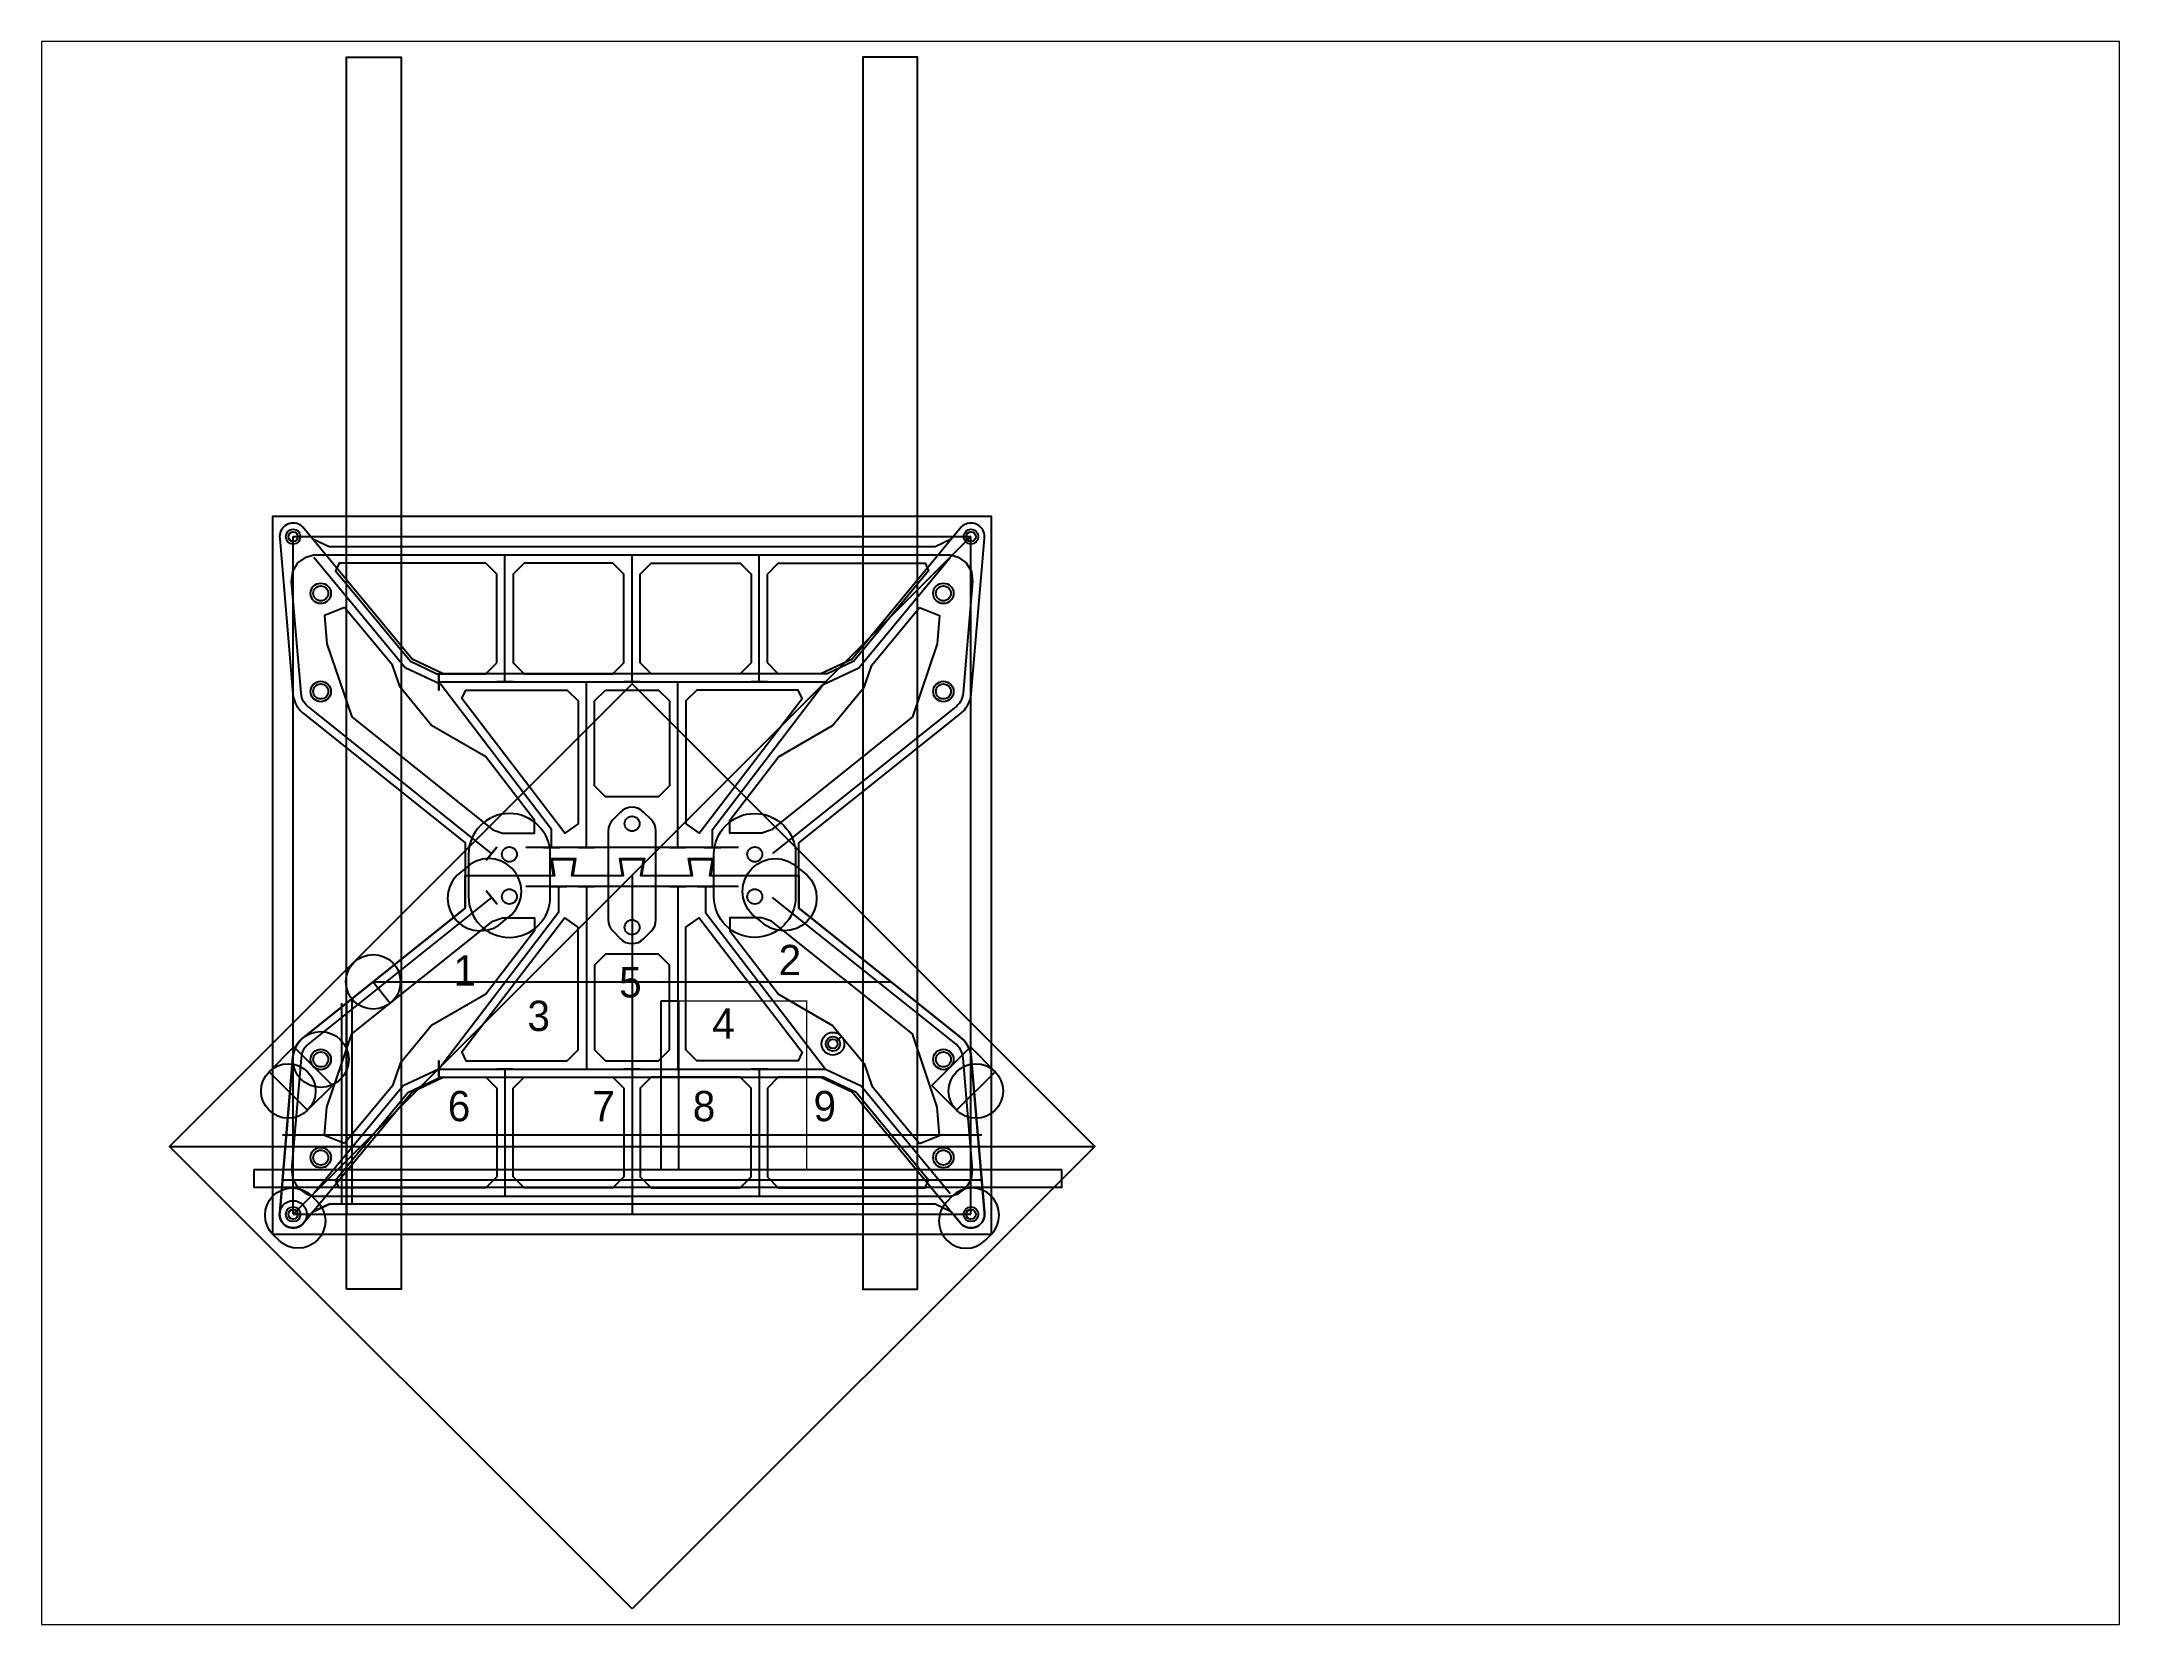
# Paper-space layout 'Sheet1' of a CAD drawing. Header units: inches. Extents: x 1.05 to 9.45, y 0.8 to 7.2.
# The model-space entities are those that its viewports show. They can reach past a viewport. Long polylines and large blocks are cut down to what shows.
import ezdxf

# ---------------------------------------------------------------- set-up
doc = ezdxf.new("R2010")
doc.units = ezdxf.units.IN
doc.header["$MEASUREMENT"] = 0
for name, color, linetype in [('Alum20x20x452', 7, 'Continuous'), ('AlumFrame', 7, 'Continuous'), ('BaseHorz', 5, 'Continuous'), ('BrassBarCut', 21, 'Continuous'), ('BuildPlate240mmx240mm', 6, 'Continuous'), ('BumpUp', 70, 'Continuous'), ('Ears', 4, 'Continuous'), ('FemaleFrame', 4, 'Continuous'), ('FrameCuts', 5, 'Continuous'), ('Holes', 3, 'Continuous'), ('MaleFrame', 5, 'Continuous'), ('Text', 2, 'Continuous'), ('WoodFrame', 43, 'Continuous'), ('X-Plate', 5, 'Continuous')]:
    doc.layers.add(name, color=color, linetype=linetype)

# ---------------------------------------------------------------- blocks, each defined once
blk = doc.blocks.new('HolePattern')
at = {"color": 2}
for p, q in [((-124.3, -124.3), (-124.3, 124.3)), ((-124.3, 124.3), (124.3, 124.3)), ((-124.3, -124.3), (124.3, 124.3)), ((124.3, -124.3), (124.3, 124.3)), ((0, 0), (0, -124.3)), ((-124.3, -124.3), (124.3, -124.3))]:
    blk.add_line(p, q, dxfattribs=at)
for centre in [(-124.3, 124.3), (124.3, 124.3), (-124.3, -124.3), (124.3, -124.3)]:
    blk.add_circle(centre, 2.7, dxfattribs=at)
blk = doc.blocks.new('Pr8')
at = {"layer": 'BumpUp'}
blk.add_lwpolyline([(-3, -0.5), (3, -0.5), (3, 2.24), (1.24, 4), (-1.24, 4), (-3, 2.24), (-3, -0.5)], close=True, dxfattribs=at)

msp = doc.modelspace()

# ---------------------------------------------------------------- linework, layer by layer
at = {"layer": 'Alum20x20x452'}
for points in [[(-104.69, -151.76), (-104.69, 300.24), (-84.69, 300.24), (-84.69, -151.76)], [(104.69, -151.76), (104.69, 300.24), (84.69, 300.24), (84.69, -151.76)]]:
    msp.add_lwpolyline(points, close=True, dxfattribs=at)
at = {"layer": 'AlumFrame'}
msp.add_lwpolyline([(-120.07, 59.1), (-61.2, 12), (-61.2, -12), (-120.07, -59.1), (-120.95, -59.8), (-121.75, -60.58), (-122.46, -61.45), (-123.07, -62.38), (-123.58, -63.39), (-123.97, -64.43), (-124.25, -65.52), (-124.4, -66.63), (-129.26, -123.65), (-129.3, -124.3), (-129.26, -124.95), (-129.13, -125.59), (-128.92, -126.21), (-128.63, -126.8), (-128.27, -127.34), (-127.84, -127.84), (-127.34, -128.27), (-126.8, -128.63), (-126.21, -128.92), (-125.59, -129.13), (-124.95, -129.26), (-124.3, -129.3), (-123.65, -129.26), (-123.01, -129.13), (-122.39, -128.92), (-121.8, -128.63), (-121.26, -128.27), (-120.76, -127.84), (-80.7, -79.4), (-69.25, -74.01), (69.25, -74.01), (80.7, -79.4), (120.76, -127.84), (121.26, -128.27), (121.8, -128.63), (122.39, -128.92), (123.01, -129.13), (123.65, -129.26), (124.3, -129.3), (124.95, -129.26), (125.59, -129.13), (126.21, -128.92), (126.8, -128.63), (127.34, -128.27), (127.84, -127.84), (128.27, -127.34), (128.63, -126.8), (128.92, -126.21), (129.13, -125.59), (129.26, -124.95), (129.3, -124.3), (129.26, -123.65), (124.4, -66.63), (124.25, -65.52), (123.97, -64.43), (123.58, -63.39), (123.07, -62.38), (122.46, -61.45), (121.75, -60.58), (120.95, -59.8), (120.07, -59.1), (61.2, -12), (61.2, 12), (120.07, 59.1), (120.95, 59.8), (121.75, 60.58), (122.46, 61.45), (123.07, 62.38), (123.58, 63.39), (123.97, 64.43), (124.25, 65.52), (124.4, 66.63), (129.26, 123.65), (129.3, 124.3), (129.26, 124.95), (129.13, 125.59), (128.92, 126.21), (128.63, 126.8), (128.27, 127.34), (127.84, 127.84), (127.34, 128.27), (126.8, 128.63), (126.21, 128.92), (125.59, 129.13), (124.95, 129.26), (124.3, 129.3), (123.65, 129.26), (123.01, 129.13), (122.39, 128.92), (121.8, 128.63), (121.26, 128.27), (120.76, 127.84), (80.7, 79.4), (69.25, 74.01), (-69.25, 74.01), (-80.7, 79.4), (-120.76, 127.84), (-121.26, 128.27), (-121.8, 128.63), (-122.39, 128.92), (-123.01, 129.13), (-123.65, 129.26), (-124.3, 129.3), (-124.95, 129.26), (-125.59, 129.13), (-126.21, 128.92), (-126.8, 128.63), (-127.34, 128.27), (-127.84, 127.84), (-128.27, 127.34), (-128.63, 126.8), (-128.92, 126.21), (-129.13, 125.59), (-129.26, 124.95), (-129.3, 124.3), (-129.26, 123.65), (-124.4, 66.63), (-124.25, 65.52), (-123.97, 64.43), (-123.58, 63.39), (-123.07, 62.38), (-122.46, 61.45), (-121.75, 60.58), (-120.95, 59.8)], close=True, dxfattribs=at)
at = {"layer": 'BaseHorz'}
msp.add_lwpolyline([(8.75, 16.25), (8.63, 17.42), (8.29, 18.55), (7.74, 19.58), (6.99, 20.49), (4.24, 23.24), (3.33, 23.99), (2.3, 24.54), (1.17, 24.88), (0, 25), (-1.17, 24.88), (-2.3, 24.54), (-3.33, 23.99), (-4.24, 23.24), (-6.99, 20.49), (-7.74, 19.58), (-8.29, 18.55), (-8.63, 17.42), (-8.75, 16.25), (-8.75, -16.25), (-8.63, -17.42), (-8.29, -18.55), (-7.74, -19.58), (-6.99, -20.49), (-4.24, -23.24), (-3.33, -23.99), (-2.3, -24.54), (-1.17, -24.88), (0, -25), (1.17, -24.88), (2.3, -24.54), (3.33, -23.99), (4.24, -23.24), (6.99, -20.49), (7.74, -19.58), (8.29, -18.55), (8.63, -17.42), (8.75, -16.25)], close=True, dxfattribs=at)
at = {"layer": 'BrassBarCut'}
for p, q in [((-94.94, -39), (94.94, -39)), ((128.24, -95.27), (-128.24, -95.27)), ((128.24, -111.73), (-128.24, -111.73))]:
    msp.add_line(p, q, dxfattribs=at)
at = {"layer": 'BuildPlate240mmx240mm'}
msp.add_line((-169.71, -99.37), (169.71, -99.37), dxfattribs=at)
msp.add_lwpolyline([(0, -269.07), (-169.71, -99.37), (0, 70.34), (169.71, -99.37)], close=True, dxfattribs=at)
at = {"layer": 'BumpUp'}
for p, q in [((-46.63, 71.01), (-46.63, 117.61)), ((0, 71.01), (0, 117.61)), ((46.63, 71.01), (46.63, 117.61)), ((-16.75, 10.25), (-16.75, 71.01)), ((16.75, 10.25), (16.75, 71.01)), ((-16.75, -4), (-16.75, -71.01)), ((16.75, -4), (16.75, -71.01)), ((-70.9, -71.01), (-83.98, -77.16)), ((-46.63, -71.01), (-46.63, -117.61)), ((0, -71.01), (0, -117.61)), ((46.63, -71.01), (46.63, -117.61))]:
    msp.add_line(p, q, dxfattribs=at)
at = {"layer": 'BumpUp', "color": 6}
for p, q in [((-70.9, 71.01), (70.9, 71.01)), ((39, 10.25), (-39, 10.25)), ((39, -4), (-39, -4)), ((-70.9, -71.01), (70.9, -71.01))]:
    msp.add_line(p, q, dxfattribs=at)
at = {"layer": 'BumpUp'}
for points in [[(-51.52, 8.1), (-118.21, 61.45), (-118.97, 62.05), (-119.53, 62.61), (-120.04, 63.22), (-120.47, 63.88), (-120.83, 64.59), (-121.1, 65.33), (-121.3, 66.1), (-121.42, 66.97), (-124.9, 107.89), (-124.47, 111.46), (-122.57, 114.65), (-119.59, 116.79), (-116.81, 117.61), (116.81, 117.61), (119.59, 116.79), (122.57, 114.65), (124.47, 111.46), (124.9, 107.89), (121.42, 66.97), (121.3, 66.1), (121.1, 65.33), (120.83, 64.59), (120.47, 63.88), (120.04, 63.22), (119.53, 62.61), (118.97, 62.05), (118.21, 61.45), (51.52, 8.1)], [(-29.5, 10.25), (-29.5, 16.91), (-70.14, 70.01), (-83.21, 76.16), (-116.67, 116.61)], [(29.5, 10.25), (29.5, 16.91), (70.14, 70.01), (83.21, 76.16), (116.67, 116.61)], [(-26.98, -4), (-26.98, -13.62), (-70.9, -71.01), (-83.98, -77.16), (-116.67, -116.61)], [(26.98, -4), (26.98, -13.62), (70.9, -71.01), (83.98, -77.16), (116.67, -116.61)], [(-51.52, -8.1), (-118.21, -61.45), (-118.97, -62.05), (-119.53, -62.61), (-120.04, -63.22), (-120.47, -63.88), (-120.83, -64.59), (-121.1, -65.33), (-121.3, -66.1), (-121.42, -66.97), (-124.9, -107.89), (-124.47, -111.46), (-122.57, -114.65), (-119.59, -116.79), (-116.81, -117.61), (116.81, -117.61), (119.59, -116.79), (122.57, -114.65), (124.47, -111.46), (124.9, -107.89), (121.42, -66.97), (121.3, -66.1), (121.1, -65.33), (120.83, -64.59), (120.47, -63.88), (120.04, -63.22), (119.53, -62.61), (118.97, -62.05), (118.21, -61.45), (51.52, -8.1)]]:
    msp.add_lwpolyline(points, dxfattribs=at)
at = {"layer": 'Ears'}
for points in [[(-59.23, 4.16), (-64.18, 0.17), (-65.67, -1.65), (-66.78, -3.73), (-67.47, -5.98), (-67.7, -8.32), (-67.47, -10.66), (-66.78, -12.92), (-65.67, -14.99), (-64.18, -16.81), (-62.36, -18.3), (-60.29, -19.41), (-58.04, -20.1), (-55.69, -20.33), (-53.35, -20.1), (-51.1, -19.41), (-49.02, -18.3), (-47.29, -16.88), (-44.08, -14.31), (-42.58, -12.49), (-41.48, -10.41), (-40.79, -8.16), (-40.56, -5.82), (-40.79, -3.48), (-41.48, -1.23), (-42.58, 0.85), (-44.08, 2.67), (-45.9, 4.16), (-47.97, 5.27), (-50.22, 5.95), (-52.57, 6.18), (-54.91, 5.95), (-57.16, 5.27)], [(59.23, 4.16), (64.18, 0.17), (65.67, -1.65), (66.78, -3.73), (67.47, -5.98), (67.7, -8.32), (67.47, -10.66), (66.78, -12.92), (65.67, -14.99), (64.18, -16.81), (62.36, -18.3), (60.29, -19.41), (58.04, -20.1), (55.69, -20.33), (53.35, -20.1), (51.1, -19.41), (49.02, -18.3), (47.29, -16.88), (44.08, -14.31), (42.58, -12.49), (41.48, -10.41), (40.79, -8.16), (40.56, -5.82), (40.79, -3.48), (41.48, -1.23), (42.58, 0.85), (44.08, 2.67), (45.9, 4.16), (47.97, 5.27), (50.22, 5.95), (52.57, 6.18), (54.91, 5.95), (57.16, 5.27)], [(-119.01, -86.14), (-133.15, -71.99), (-124.08, -62.92), (-109.94, -77.06)], [(119.01, -86.14), (133.15, -71.99), (124.08, -62.92), (109.94, -77.06)], [(-114.2, -121.2), (-113.28, -122.93), (-112.71, -124.81), (-112.51, -126.76), (-112.71, -128.71), (-113.28, -130.58), (-114.2, -132.31), (-115.44, -133.83), (-116.96, -135.07), (-118.69, -136), (-120.56, -136.57), (-122.51, -136.76), (-124.47, -136.57), (-126.34, -136), (-128.07, -135.07), (-129.59, -133.83), (-131.71, -131.71), (-132.95, -130.19), (-133.87, -128.46), (-134.44, -126.59), (-134.64, -124.64), (-134.44, -122.69), (-133.87, -120.81), (-132.95, -119.08), (-131.71, -117.56), (-130.19, -116.32), (-128.46, -115.4), (-126.59, -114.83), (-124.64, -114.64), (-122.69, -114.83), (-120.81, -115.4), (-119.08, -116.32), (-117.56, -117.56), (-115.44, -119.69)], [(114.2, -121.2), (113.28, -122.93), (112.71, -124.81), (112.51, -126.76), (112.71, -128.71), (113.28, -130.58), (114.2, -132.31), (115.44, -133.83), (116.96, -135.07), (118.69, -136), (120.56, -136.57), (122.51, -136.76), (124.47, -136.57), (126.34, -136), (128.07, -135.07), (129.59, -133.83), (131.71, -131.71), (132.95, -130.19), (133.87, -128.46), (134.44, -126.59), (134.64, -124.64), (134.44, -122.69), (133.87, -120.81), (132.95, -119.08), (131.71, -117.56), (130.19, -116.32), (128.46, -115.4), (126.59, -114.83), (124.64, -114.64), (122.69, -114.83), (120.81, -115.4), (119.08, -116.32), (117.56, -117.56), (115.44, -119.69)]]:
    msp.add_lwpolyline(points, close=True, dxfattribs=at)
for centre in [(-94.94, -39), (-126.08, -79.07), (126.08, -79.07)]:
    msp.add_circle(centre, 10, dxfattribs=at)
at = {"layer": 'FemaleFrame'}
for p, q in [((-94.94, -39), (-88.7, -46.81)), ((75.01, -60.65), (76.88, -59.1))]:
    msp.add_line(p, q, dxfattribs=at)
msp.add_lwpolyline([(-117.05, 123.34), (-120.76, 127.84), (-121.26, 128.27), (-121.8, 128.63), (-122.39, 128.92), (-123.01, 129.13), (-123.65, 129.26), (-124.3, 129.3), (-124.95, 129.26), (-125.59, 129.13), (-126.21, 128.92), (-126.8, 128.63), (-127.34, 128.27), (-127.84, 127.84), (-128.27, 127.34), (-128.63, 126.8), (-128.92, 126.21), (-129.13, 125.59), (-129.26, 124.95), (-129.3, 124.3), (-129.26, 123.65), (-124.4, 66.63), (-124.25, 65.52), (-123.97, 64.43), (-123.58, 63.39), (-123.07, 62.38), (-122.46, 61.45), (-121.75, 60.58), (-120.95, 59.8), (-120.07, 59.1), (-61.2, 12), (-61.2, 0), (-28.78, 0), (-29.82, 6.25), (-20.73, 6.25), (-21.78, 0), (-3.5, 0), (-4.55, 6.25), (4.55, 6.25), (3.5, 0), (21.78, 0), (20.73, 6.25), (29.82, 6.25), (28.78, 0), (61.2, 0), (61.2, 12), (120.07, 59.1), (120.95, 59.8), (121.75, 60.58), (122.46, 61.45), (123.07, 62.38), (123.58, 63.39), (123.97, 64.43), (124.25, 65.52), (124.4, 66.63), (129.26, 123.65), (129.3, 124.3), (129.26, 124.95), (129.13, 125.59), (128.92, 126.21), (128.63, 126.8), (128.27, 127.34), (127.84, 127.84), (127.34, 128.27), (126.8, 128.63), (126.21, 128.92), (125.59, 129.13), (124.95, 129.26), (124.3, 129.3), (123.65, 129.26), (123.01, 129.13), (122.39, 128.92), (121.8, 128.63), (121.26, 128.27), (120.76, 127.84), (117.05, 123.34), (111.12, 120.55), (-111.12, 120.55)], close=True, dxfattribs=at)
msp.add_lwpolyline([(-120.76, -127.84), (-117.05, -123.34), (-111.12, -120.55)], dxfattribs=at)
for centre, radius in [((-114.19, -67.5), 10.25), ((73.66, -61.76), 4.18), ((-124.3, -124.3), 5)]:
    msp.add_circle(centre, radius, dxfattribs=at)
at = {"layer": 'FrameCuts', "color": 2}
msp.add_lwpolyline([(-131.76, -131.76), (-131.76, 131.76), (131.76, 131.76), (131.76, -131.76)], close=True, dxfattribs=at)
at = {"layer": 'FrameCuts'}
for points in [[(-49.63, 78.01), (-49.63, 110.55), (-53.63, 114.55), (-107.45, 114.55), (-108.77, 111.76), (-81.33, 78.59), (-71.59, 74.01), (-53.63, 74.01)], [(-7, 74.01), (-3, 78.01), (-3, 110.55), (-7, 114.55), (-39.63, 114.55), (-43.63, 110.55), (-43.63, 78.01), (-39.63, 74.01)], [(7, 74.01), (3, 78.01), (3, 110.55), (7, 114.55), (39.63, 114.55), (43.63, 110.55), (43.63, 78.01), (39.63, 74.01)], [(49.63, 78.01), (49.63, 110.55), (53.63, 114.55), (107.45, 114.55), (108.77, 111.76), (81.33, 78.59), (71.59, 74.01), (53.63, 74.01)], [(-19.75, 18.97), (-24.64, 15.5), (-62.44, 64.88), (-60.93, 68.01), (-23.75, 68.01), (-19.75, 64.01)], [(-9.75, 68.01), (9.75, 68.01), (13.75, 64.01), (13.75, 32.88), (9.75, 28.88), (-9.75, 28.88), (-13.75, 32.88), (-13.75, 64.01)], [(19.75, 18.97), (24.64, 15.5), (62.44, 64.88), (60.93, 68.01), (23.75, 68.01), (19.75, 64.01)], [(-19.75, -18.97), (-24.64, -15.5), (-62.44, -64.88), (-60.93, -68.01), (-23.75, -68.01), (-19.75, -64.01)], [(19.75, -18.97), (24.64, -15.5), (62.44, -64.88), (60.93, -68.01), (23.75, -68.01), (19.75, -64.01)], [(-9.75, -68.01), (9.75, -68.01), (13.75, -64.01), (13.75, -32.88), (9.75, -28.88), (-9.75, -28.88), (-13.75, -32.88), (-13.75, -64.01)], [(-49.63, -78.01), (-49.63, -110.55), (-53.63, -114.55), (-107.45, -114.55), (-108.77, -111.76), (-82.2, -79.64), (-70.23, -74.01), (-53.63, -74.01)], [(-7, -74.01), (-3, -78.01), (-3, -110.55), (-7, -114.55), (-39.63, -114.55), (-43.63, -110.55), (-43.63, -78.01), (-39.63, -74.01)], [(7, -74.01), (3, -78.01), (3, -110.55), (7, -114.55), (39.63, -114.55), (43.63, -110.55), (43.63, -78.01), (39.63, -74.01)], [(49.63, -78.01), (49.63, -110.55), (53.63, -114.55), (107.45, -114.55), (108.77, -111.76), (82.2, -79.64), (70.23, -74.01), (53.63, -74.01)]]:
    msp.add_lwpolyline(points, close=True, dxfattribs=at)
for points in [[(-105.47, 98.36), (-112.8, 95.37), (-111.91, 84.97), (-102.85, 58.14), (-51.13, 16.75), (-47.57, 15.5), (-35.84, 15.5), (-35.84, 20.26), (-53.68, 43.57), (-73.51, 55.01), (-85.1, 69.03), (-87.93, 77.15), (-105.47, 98.36)], [(105.47, 98.36), (112.8, 95.37), (111.91, 84.97), (102.85, 58.14), (51.13, 16.75), (47.57, 15.5), (35.84, 15.5), (35.84, 20.26), (53.68, 43.57), (73.51, 55.01), (85.1, 69.03), (87.93, 77.15), (105.47, 98.36)], [(-105.47, -98.36), (-112.8, -95.37), (-111.91, -84.97), (-102.85, -58.14), (-51.13, -16.75), (-47.57, -15.5), (-35.84, -15.5), (-35.84, -20.26), (-53.68, -43.57), (-73.51, -55.01), (-85.1, -69.03), (-87.93, -77.15), (-105.47, -98.36)], [(105.47, -98.36), (112.8, -95.37), (111.91, -84.97), (102.85, -58.14), (51.13, -16.75), (47.57, -15.5), (35.84, -15.5), (35.84, -20.26), (53.68, -43.57), (73.51, -55.01), (85.1, -69.03), (87.93, -77.15), (105.47, -98.36)]]:
    msp.add_lwpolyline(points, dxfattribs=at)
at = {"layer": 'Holes'}
for p, q in [((-102.84, -45.32), (-102.84, -120.55)), ((-106.54, -46.8), (-106.54, -120.55)), ((-104.69, -46.8), (-104.69, -124.3))]:
    msp.add_line(p, q, dxfattribs=at)
for centre, radius in [((-124.3, 124.3), 1.75), ((124.3, 124.3), 1.75), ((-114.19, 103.5), 3.75), ((114.19, 103.5), 3.75), ((-114.19, 103.5), 2.75), ((114.19, 103.5), 2.75), ((-114.19, 67.5), 3.75), ((-114.19, 67.5), 2.75), ((114.19, 67.5), 3.75), ((114.19, 67.5), 2.75), ((0, 19), 2.75), ((-45, 7.75), 2.75), ((45, 7.75), 2.75), ((-45, -7.75), 2.75), ((45, -7.75), 2.75), ((0, -19), 2.75), ((73.66, -61.76), 2.65), ((73.66, -61.76), 1.75), ((-114.19, -67.5), 3.75), ((-114.19, -67.5), 2.75), ((114.19, -67.5), 3.75), ((114.19, -67.5), 2.75), ((-114.19, -103.5), 3.75), ((-114.19, -103.5), 2.75), ((114.19, -103.5), 3.75), ((114.19, -103.5), 2.75), ((-124.3, -124.3), 1.75), ((124.3, -124.3), 1.75)]:
    msp.add_circle(centre, radius, dxfattribs=at)
at = {"layer": 'MaleFrame'}
msp.add_lwpolyline([(61.2, -12), (120.07, -59.1), (120.95, -59.8), (121.75, -60.58), (122.46, -61.45), (123.07, -62.38), (123.58, -63.39), (123.97, -64.43), (124.25, -65.52), (124.4, -66.63), (129.26, -123.65), (129.3, -124.3), (129.26, -124.95), (129.13, -125.59), (128.92, -126.21), (128.63, -126.8), (128.27, -127.34), (127.84, -127.84), (127.34, -128.27), (126.8, -128.63), (126.21, -128.92), (125.59, -129.13), (124.95, -129.26), (124.3, -129.3), (123.65, -129.26), (123.01, -129.13), (122.39, -128.92), (121.8, -128.63), (121.26, -128.27), (120.76, -127.84), (117.05, -123.34), (111.12, -120.55), (-111.12, -120.55), (-117.05, -123.34), (-120.76, -127.84), (-121.26, -128.27), (-121.8, -128.63), (-122.39, -128.92), (-123.01, -129.13), (-123.65, -129.26), (-124.3, -129.3), (-124.95, -129.26), (-125.59, -129.13), (-126.21, -128.92), (-126.8, -128.63), (-127.34, -128.27), (-127.84, -127.84), (-128.27, -127.34), (-128.63, -126.8), (-128.92, -126.21), (-129.13, -125.59), (-129.26, -124.95), (-129.3, -124.3), (-129.26, -123.65), (-124.4, -66.63), (-124.25, -65.52), (-123.97, -64.43), (-123.58, -63.39), (-123.07, -62.38), (-122.46, -61.45), (-121.75, -60.58), (-120.95, -59.8), (-120.07, -59.1), (-61.2, -12), (-61.2, 0), (-28.37, 0), (-29.35, 5.85), (-21.2, 5.85), (-22.18, 0), (-3.09, 0), (-4.07, 5.85), (4.07, 5.85), (3.09, 0), (22.18, 0), (21.2, 5.85), (29.35, 5.85), (28.37, 0), (61.2, 0)], close=True, dxfattribs=at)
at = {"layer": 'WoodFrame'}
for p, q in [((10.69, -108), (10.69, -46)), ((10.69, -46), (16.99, -46))]:
    msp.add_line(p, q, dxfattribs=at)
at = {"layer": 'WoodFrame', "color": 2}
msp.add_line((16.99, -46), (16.99, -108), dxfattribs=at)
at = {"layer": 'WoodFrame', "const_width": 0.5}
msp.add_lwpolyline([(63.99, -108), (63.99, -46), (16.99, -46)], dxfattribs=at)
at = {"layer": 'WoodFrame'}
msp.add_lwpolyline([(-138.69, -108), (-138.69, -114.3), (157.69, -114.3), (157.69, -108)], close=True, dxfattribs=at)
at = {"layer": 'X-Plate', "color": 5}
msp.add_line((10.69, -37), (10.7, -37), dxfattribs=at)
for points in [[(-60, -7.75, 1), (-30, -7.75), (-30, 7.75, 1), (-60, 7.75)], [(60, -7.75, -1), (30, -7.75), (30, 7.75, -1), (60, 7.75)]]:
    msp.add_lwpolyline(points, format="xyb", close=True, dxfattribs=at)

# ---------------------------------------------------------------- block references
msp.add_blockref('HolePattern', (0, 0))
at = {"layer": 'BumpUp', "extrusion": (1, 0, 0), "xscale": -1}
msp.add_blockref('Pr8', (71.01, 0, -70.9), dxfattribs=at)
at = {"layer": 'BumpUp', "extrusion": (0, -1, 0), "xscale": -1}
for p in [(-46.63, 0, -71.01), (0, 0, -71.01), (46.63, 0, -71.01), (-29.5, 0, -10.25), (-16.75, 0, -10.25), (16.75, 0, -10.25), (29.5, 0, -10.25)]:
    msp.add_blockref('Pr8', p, dxfattribs=at)
at = {"layer": 'BumpUp', "extrusion": (0.78081, -0.624769, 0), "xscale": -1}
msp.add_blockref('Pr8', (-25.87, 0, -45.28), dxfattribs=at)
at = {"layer": 'BumpUp', "extrusion": (0.78081, 0.624769, 0)}
msp.add_blockref('Pr8', (25.87, 0, -45.28), dxfattribs=at)
at = {"layer": 'BumpUp', "extrusion": (0, 1, 0)}
for p in [(26.98, 0, -4), (16.75, 0, -4), (-16.75, 0, -4), (-26.98, 0, -4), (46.63, 0, -71.01), (0, 0, -71.01), (-46.63, 0, -71.01)]:
    msp.add_blockref('Pr8', p, dxfattribs=at)
at = {"layer": 'BumpUp', "extrusion": (1, 0, 0)}
msp.add_blockref('Pr8', (-71.01, 0, -70.9), dxfattribs=at)

# ---------------------------------------------------------------- texts
at = {"layer": 'Text'}
for s, p in [('1', (-65.5, -40.41)), ('2', (53.76, -36.57)), ('5', (-4.75, -44.74)), ('3', (-38.38, -57.04)), ('4', (29.4, -59.83)), ('6', (-67.59, -90.15)), ('7', (-14.57, -90.15)), ('8', (22.26, -90.15)), ('9', (66.55, -90.15))]:
    msp.add_text(s, height=11.11, dxfattribs=at).set_placement(p)

psp = doc.layouts.new('Sheet1')

# ---------------------------------------------------------------- viewports
at = {"layer": '0'}
psp.add_viewport(center=(5.25, 4), size=(8.4, 6.4), view_center_point=(164.4814, 15.5833), view_height=580.694536, dxfattribs=at)

doc.saveas('drawing.dxf')
